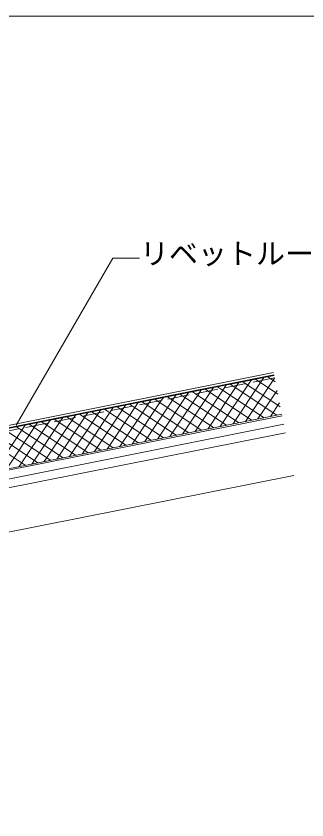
# Model space of a CAD drawing. Units: millimetres, scale not verified. Extents: x -675 to 675, y -471 to 460.
# Drawn here: x 163 to 364, y -94 to 460 of the extents above; entities that cross this region are included whole.
import ezdxf
from ezdxf.enums import TextEntityAlignment as Align

# ---------------------------------------------------------------- set-up
doc = ezdxf.new("R2010")
doc.units = ezdxf.units.MM
doc.header["$LTSCALE"] = 5
doc.linetypes.add('DASHED3', pattern=[4, 3, -1])
for name, color, linetype, lineweight in [('1-0_芯・寸法線', 7, 'Continuous', 9), ('1-3_断熱材', 30, 'Continuous', 18), ('1-4_リベットルーフ', 3, 'Continuous', 9), ('1-8_下地など', 7, 'Continuous', 9), ('F-F', 7, 'Continuous', 9)]:
    doc.layers.add(name, color=color, linetype=linetype, lineweight=lineweight)
doc.styles.add('ＭＳ ゴシック', font='')
doc.styles.get('ＭＳ ゴシック').set_extended_font_data('MS Gothic')

msp = doc.modelspace()

# ---------------------------------------------------------------- linework, layer by layer
at = {"layer": '1-0_芯・寸法線'}
for p, q in [((163.531, 177.923), (230.116, 292.999)), ((230.116, 292.999), (248.663, 292.999))]:
    msp.add_line(p, q, dxfattribs=at)
at = {"layer": '1-3_断熱材'}
for p, q in [((341.407, 212.131), (-31.144, 137.993)), ((334.386, 210.733), (332.989, 208.643)), ((339.221, 209.883), (337.13, 211.28)), ((315.652, 205.193), (295.619, 175.206)), ((324.32, 206.918), (304.288, 176.931)), ((308.379, 205.558), (306.983, 203.468)), ((313.214, 204.708), (311.124, 206.104)), ((332.989, 208.643), (312.957, 178.656)), ((317.048, 207.283), (315.652, 205.193)), ((321.883, 206.433), (319.793, 207.829)), ((345.708, 190.516), (321.883, 206.433)), ((325.717, 209.008), (324.32, 206.918)), ((330.552, 208.158), (328.462, 209.554)), ((343.983, 199.185), (330.552, 208.158)), ((342.258, 207.854), (339.221, 209.883)), ((289.645, 200.018), (269.612, 170.031)), ((298.314, 201.743), (278.281, 171.756)), ((282.373, 200.383), (280.976, 198.292)), ((287.207, 199.532), (285.117, 200.929)), ((306.983, 203.468), (286.95, 173.481)), ((291.041, 202.108), (289.645, 200.018)), ((295.876, 201.258), (293.786, 202.654)), ((325.863, 181.225), (295.876, 201.258)), ((299.71, 203.833), (298.314, 201.743)), ((304.545, 202.983), (302.455, 204.379)), ((334.532, 182.95), (304.545, 202.983)), ((343.201, 184.675), (313.214, 204.708)), ((343.46, 201.814), (330.294, 182.107)), ((263.638, 194.842), (243.606, 164.856)), ((272.307, 196.567), (252.275, 166.581)), ((256.366, 195.207), (254.97, 193.117)), ((261.201, 194.357), (259.111, 195.754)), ((280.976, 198.292), (260.943, 168.306)), ((291.187, 174.324), (261.201, 194.357)), ((265.035, 196.933), (263.638, 194.842)), ((269.87, 196.082), (267.78, 197.479)), ((299.856, 176.05), (269.87, 196.082)), ((273.704, 198.658), (272.307, 196.567)), ((278.539, 197.807), (276.448, 199.204)), ((308.525, 177.775), (278.539, 197.807)), ((317.194, 179.5), (287.207, 199.532)), ((237.632, 189.667), (217.599, 159.68)), ((226.526, 187.457), (224.435, 188.853)), ((246.301, 191.392), (226.268, 161.405)), ((230.359, 190.032), (228.963, 187.942)), ((235.194, 189.182), (233.104, 190.578)), ((254.97, 193.117), (234.937, 163.131)), ((265.181, 169.149), (235.194, 189.182)), ((239.028, 191.757), (237.632, 189.667)), ((243.863, 190.907), (241.773, 192.303)), ((273.85, 170.874), (243.863, 190.907)), ((247.697, 193.482), (246.301, 191.392)), ((252.532, 192.632), (250.442, 194.029)), ((282.519, 172.599), (252.532, 192.632)), ((345.185, 193.145), (338.963, 183.832)), ((346.731, 185.378), (-24.814, 111.44)), ((211.625, 184.492), (191.593, 154.505)), ((195.684, 183.132), (194.288, 181.041)), ((200.519, 182.281), (198.429, 183.678)), ((220.294, 186.217), (200.262, 156.23)), ((204.353, 184.857), (202.957, 182.766)), ((209.188, 184.007), (207.098, 185.403)), ((228.963, 187.942), (208.93, 157.955)), ((239.174, 163.974), (209.188, 184.007)), ((213.022, 186.582), (211.625, 184.492)), ((217.857, 185.732), (215.766, 187.128)), ((247.843, 165.699), (217.857, 185.732)), ((221.691, 188.307), (220.294, 186.217)), ((256.512, 167.424), (226.526, 187.457)), ((176.95, 177.591), (156.917, 147.605)), ((185.619, 179.316), (165.586, 149.33)), ((169.677, 177.956), (168.281, 175.866)), ((174.512, 177.106), (172.422, 178.503)), ((194.288, 181.041), (174.255, 151.055)), ((178.346, 179.682), (176.95, 177.591)), ((183.181, 178.831), (181.091, 180.228)), ((202.957, 182.766), (182.924, 152.78)), ((213.168, 158.799), (183.181, 178.831)), ((187.015, 181.407), (185.619, 179.316)), ((191.85, 180.556), (189.76, 181.953)), ((221.837, 160.524), (191.85, 180.556)), ((230.505, 162.249), (200.519, 182.281)), ((168.281, 175.866), (148.248, 145.88)), ((178.492, 151.898), (148.506, 171.931)), ((187.161, 153.623), (157.175, 173.656)), ((165.844, 175.381), (163.753, 176.778)), ((195.83, 155.348), (165.844, 175.381)), ((204.499, 157.073), (174.512, 177.106)), ((169.823, 150.173), (139.837, 170.206))]:
    msp.add_line(p, q, dxfattribs=at)
msp.add_lwpolyline([(341.735, 210.483), (341.658, 210.368), (321.625, 180.382)], dxfattribs=at)
at = {"layer": '1-4_リベットルーフ'}
for p, q in [((-29.527, 140.354), (341.017, 214.092)), ((-29.52, 138.826), (341.309, 212.621))]:
    msp.add_line(p, q, dxfattribs=at)
at = {"layer": '1-8_下地など', "linetype": 'DASHED3'}
msp.add_line((341.754, 210.387), (-30.771, 136.255), dxfattribs=at)
at = {"layer": '1-8_下地など'}
for p, q in [((346.926, 184.397), (33.366, 121.998)), ((348.097, 178.512), (-78.37, 93.645)), ((349.268, 172.628), (33.505, 109.791)), ((355.123, 143.205), (39.36, 80.368))]:
    msp.add_line(p, q, dxfattribs=at)
at = {"layer": 'F-F'}
msp.add_lwpolyline([(-675, 460), (675, 460), (675, -440), (-675, -440)], dxfattribs=at)

# ---------------------------------------------------------------- texts
at = {"layer": '1-0_芯・寸法線', "style": 'ＭＳ ゴシック'}
msp.add_text('リベットルーフ', height=14.66, dxfattribs=at).set_placement((248.917, 284.466), align=Align.BOTTOM_LEFT)

doc.saveas('drawing.dxf')
